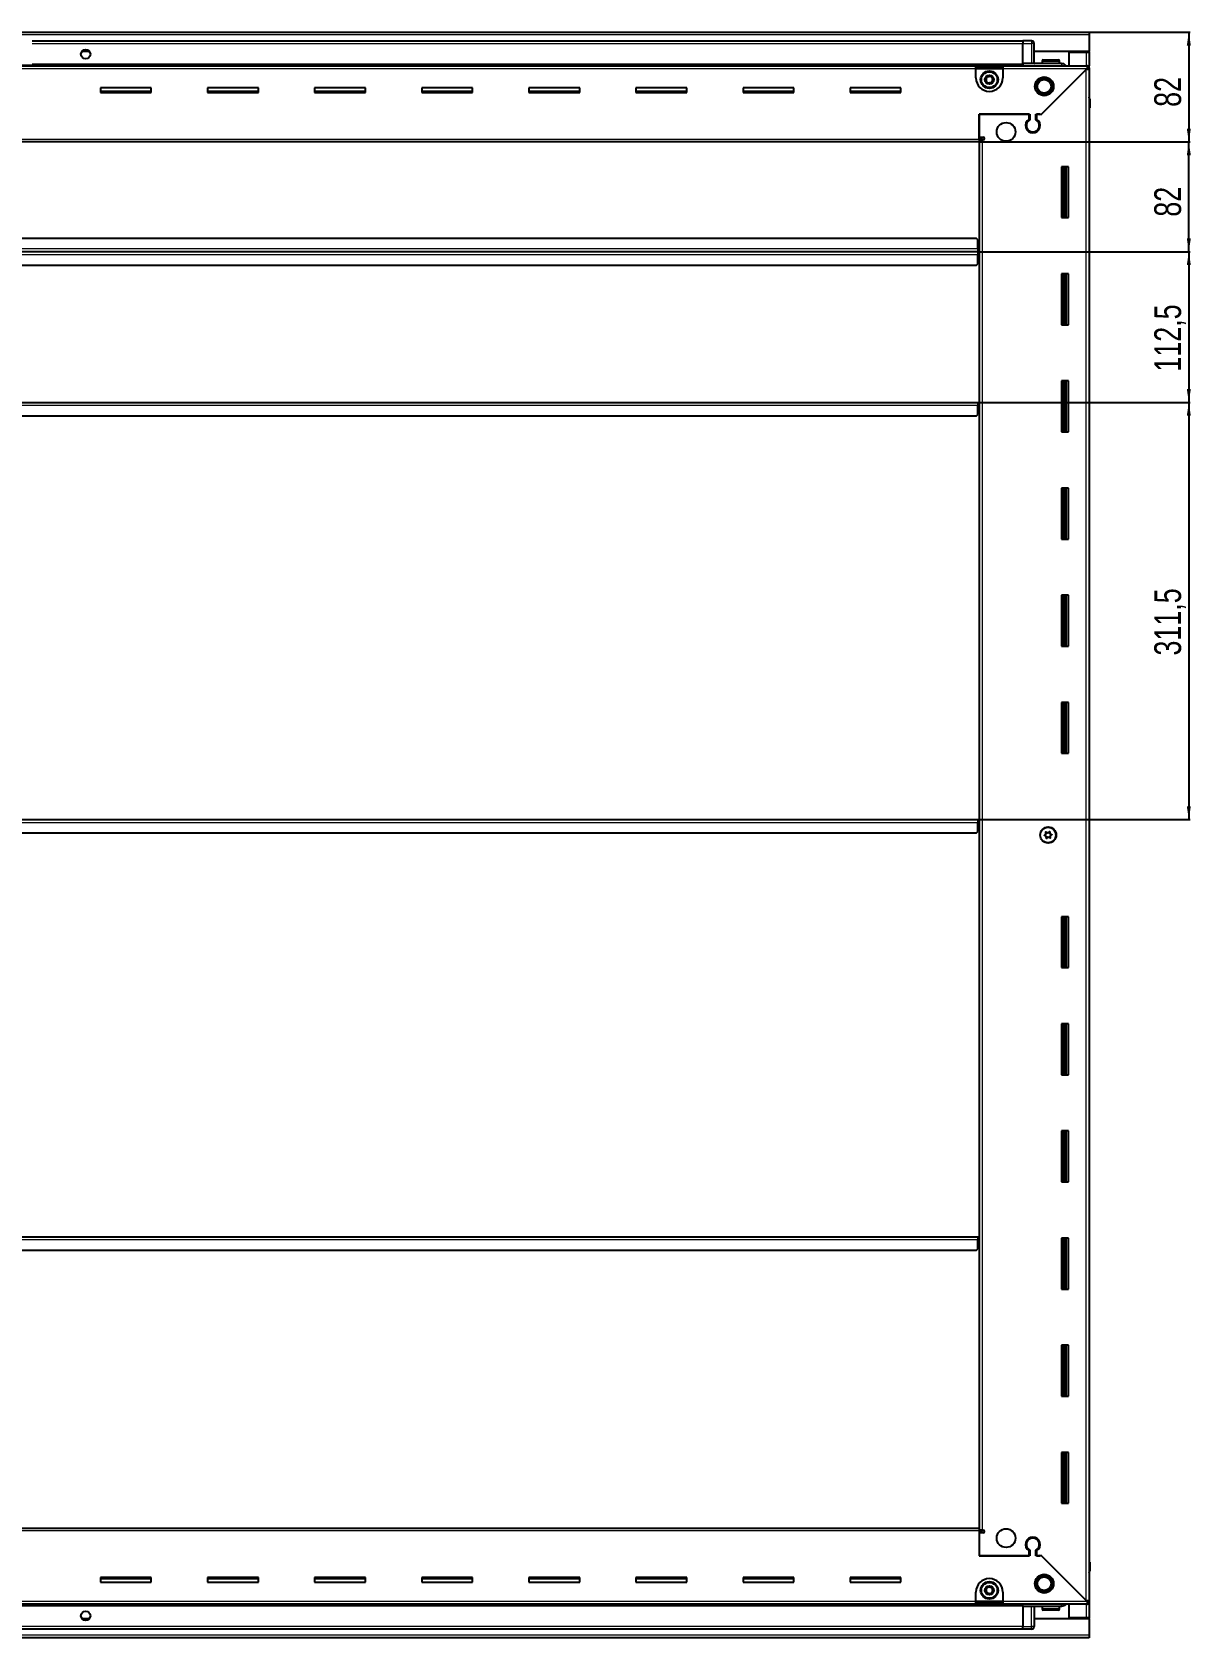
# Model space of a CAD drawing. Header units: millimetres. Extents: x 1132 to 7074, y -1399 to 2260.
# Drawn here: x 6209 to 7074, y 848 to 2047 of the extents above; entities that cross this region are included whole.
import ezdxf

# ---------------------------------------------------------------- set-up
doc = ezdxf.new("R2010")
doc.units = ezdxf.units.MM
doc.layers.add('FORMAT', color=7, linetype='Continuous')
doc.styles.add('SLDTEXTSTYLE0', font='TXT', dxfattribs={"width": 0.75})
doc.dimstyles.new('SLDDIMSTYLE0', dxfattribs={"dimtxt": 20, "dimasz": 10, "dimexe": 0, "dimexo": 0.0625, "dimgap": 5, "dimtad": 2, "dimdec": 1, "dimrnd": 1e-09, "dimzin": 12, "dimdsep": 46, "dimtxsty": 'SLDTEXTSTYLE0', "dimsah": 1, "dimcen": 0.09, "dimadec": 0, "dimazin": 3, "dimtfac": 1, "dimtofl": 0, "dimtmove": 0, "dimatfit": 3, "dimfxl": 0, "dimfrac": 2, "dimtolj": 1, "dimtzin": 12, "dimarcsym": 0})

# ---------------------------------------------------------------- blocks, each defined once
blk = doc.blocks.new('_D_7')
at = {"layer": 'FORMAT'}
for p, q in [((6998.2, 2046.6), (7073.7, 2046.6)), ((7072.7, 2046.6), (7072.7, 1964.6)), ((6916.2, 1964.6), (7073.7, 1964.6))]:
    blk.add_line(p, q, dxfattribs=at)
for points in [[(7072.7, 2046.6), (7071.2, 2036.6), (7074.2, 2036.6)], [(7072.7, 1964.6), (7074.2, 1974.6), (7071.2, 1974.6)]]:
    blk.add_solid(points, dxfattribs=at)
at = {"layer": 'FORMAT', "insert": (7046.9, 1990.8), "char_height": 20, "attachment_point": 1, "rotation": 90, "style": 'SLDTEXTSTYLE0'}
blk.add_mtext('82', dxfattribs=at)
blk = doc.blocks.new('_D_8')
at = {"layer": 'FORMAT'}
for p, q in [((6916.2, 1964.6), (7073.7, 1964.6)), ((7072.7, 1882.6), (7072.7, 1964.6)), ((6915.2, 1882.6), (7073.7, 1882.6))]:
    blk.add_line(p, q, dxfattribs=at)
for points in [[(7072.7, 1964.6), (7071.2, 1954.6), (7074.2, 1954.6)], [(7072.7, 1882.6), (7074.2, 1892.6), (7071.2, 1892.6)]]:
    blk.add_solid(points, dxfattribs=at)
at = {"layer": 'FORMAT', "insert": (7046.9, 1908.8), "char_height": 20, "attachment_point": 1, "rotation": 90, "style": 'SLDTEXTSTYLE0'}
blk.add_mtext('82', dxfattribs=at)
blk = doc.blocks.new('_D_9')
at = {"layer": 'FORMAT'}
for p, q in [((6915.2, 1882.6), (7073.7, 1882.6)), ((7072.7, 1882.6), (7072.7, 1770.1)), ((6915.2, 1770.1), (7073.7, 1770.1))]:
    blk.add_line(p, q, dxfattribs=at)
for points in [[(7072.7, 1882.6), (7071.2, 1872.6), (7074.2, 1872.6)], [(7072.7, 1770.1), (7074.2, 1780.1), (7071.2, 1780.1)]]:
    blk.add_solid(points, dxfattribs=at)
at = {"layer": 'FORMAT', "insert": (7046.9, 1793.1), "char_height": 20, "attachment_point": 1, "rotation": 90, "style": 'SLDTEXTSTYLE0'}
blk.add_mtext('112,5', dxfattribs=at)
blk = doc.blocks.new('_D_10')
at = {"layer": 'FORMAT'}
for p, q in [((6915.2, 1770.1), (7073.7, 1770.1)), ((7072.7, 1770.1), (7072.7, 1458.6)), ((6915.2, 1458.6), (7073.7, 1458.6))]:
    blk.add_line(p, q, dxfattribs=at)
for points in [[(7072.7, 1770.1), (7071.2, 1760.1), (7074.2, 1760.1)], [(7072.7, 1458.6), (7074.2, 1468.6), (7071.2, 1468.6)]]:
    blk.add_solid(points, dxfattribs=at)
at = {"layer": 'FORMAT', "insert": (7046.9, 1581.1), "char_height": 20, "attachment_point": 1, "rotation": 90, "style": 'SLDTEXTSTYLE0'}
blk.add_mtext('311,5', dxfattribs=at)

msp = doc.modelspace()

# ---------------------------------------------------------------- linework, layer by layer
at = {"color": 7, "linetype": 'Continuous', "lineweight": 25}
for p, q in [((5399.21, 2046.6), (6998.21, 2046.6)), ((6948.71, 2039.95), (6208.71, 2039.95)), ((6948.71, 2040.1), (6948.71, 2040.1)), ((6955.21, 2040.1), (6948.71, 2040.1)), ((6955.21, 2040.1), (6948.71, 2040.1)), ((6948.71, 2040.1), (6948.71, 2038.1)), ((6998.21, 2046.6), (6998.21, 2044.5)), ((6998.21, 2044.5), (6998.21, 2032.1)), ((6251.58, 2032.1), (6245.84, 2032.1)), ((6948.71, 2023.1), (6948.71, 2038.1)), ((6957.21, 2038.1), (6957.21, 2038.1)), ((6957.21, 2023.1), (6957.21, 2038.1)), ((6998.21, 2032.1), (6957.21, 2032.1)), ((6983.21, 2021.35), (6983.21, 2031.6)), ((6983.21, 2031.6), (6996.11, 2031.6)), ((6996.11, 2031.6), (6998.21, 2031.6)), ((6996.71, 2031.6), (6996.71, 2032.1)), ((6998.21, 2031.6), (6998.21, 2032.1)), ((6998.21, 2031.6), (6998.21, 2021.35)), ((5448.71, 2021.95), (6948.71, 2021.95)), ((5483.71, 2021.35), (6913.71, 2021.35)), ((6913.71, 2019.25), (6913.71, 2021.35)), ((6913.71, 2021.35), (6933.71, 2021.35)), ((6913.71, 2019.85), (6933.71, 2019.85)), ((6913.71, 2012.35), (6913.71, 2019.25)), ((6933.71, 2021.35), (6997.21, 2021.35)), ((6933.71, 2021.35), (6933.71, 2019.25)), ((6933.71, 2019.25), (6933.71, 2012.35)), ((6948.71, 2023.1), (6948.71, 2022.6)), ((6977.71, 2023.1), (6948.71, 2023.1)), ((6950.21, 2023.04), (6950.21, 2023.1)), ((6996.11, 2018.75), (6962.01, 1984.65)), ((6962.71, 1985.35), (6996.61, 2019.25)), ((6963.21, 2025), (6963.21, 2023.1)), ((6964.01, 2025.8), (6975.41, 2025.8)), ((6976.21, 2023.1), (6976.21, 2025)), ((6996.71, 2019.35), (6998.21, 2019.35)), ((6997.21, 2019.85), (6997.21, 2021.35)), ((6997.21, 2021.35), (6998.21, 2021.35)), ((6997.21, 2019.85), (6998.21, 2019.85)), ((6998.21, 2019.85), (6998.21, 2021.35)), ((6998.21, 2019.85), (6998.21, 2019.35)), ((6998.21, 2019.35), (6998.21, 874.85)), ((6297.71, 2005.1), (6259.71, 2005.1)), ((6259.71, 2005.1), (6259.71, 2001.6)), ((6297.71, 2002.35), (6259.71, 2002.35)), ((6297.71, 2001.6), (6297.71, 2005.1)), ((6377.71, 2005.1), (6339.71, 2005.1)), ((6339.71, 2005.1), (6339.71, 2001.6)), ((6377.71, 2002.35), (6339.71, 2002.35)), ((6377.71, 2001.6), (6377.71, 2005.1)), ((6457.71, 2005.1), (6419.71, 2005.1)), ((6419.71, 2005.1), (6419.71, 2001.6)), ((6457.71, 2002.35), (6419.71, 2002.35)), ((6457.71, 2001.6), (6457.71, 2005.1)), ((6537.71, 2005.1), (6499.71, 2005.1)), ((6499.71, 2005.1), (6499.71, 2001.6)), ((6537.71, 2002.35), (6499.71, 2002.35)), ((6537.71, 2001.6), (6537.71, 2005.1)), ((6617.71, 2005.1), (6579.71, 2005.1)), ((6579.71, 2005.1), (6579.71, 2001.6)), ((6617.71, 2002.35), (6579.71, 2002.35)), ((6617.71, 2001.6), (6617.71, 2005.1)), ((6697.71, 2005.1), (6659.71, 2005.1)), ((6659.71, 2005.1), (6659.71, 2001.6)), ((6697.71, 2002.35), (6659.71, 2002.35)), ((6697.71, 2001.6), (6697.71, 2005.1)), ((6777.71, 2005.1), (6739.71, 2005.1)), ((6739.71, 2005.1), (6739.71, 2001.6)), ((6777.71, 2002.35), (6739.71, 2002.35)), ((6777.71, 2001.6), (6777.71, 2005.1)), ((6857.71, 2005.1), (6819.71, 2005.1)), ((6819.71, 2005.1), (6819.71, 2001.6)), ((6857.71, 2002.35), (6819.71, 2002.35)), ((6857.71, 2001.6), (6857.71, 2005.1)), ((6259.71, 2001.6), (6297.71, 2001.6)), ((6339.71, 2001.6), (6377.71, 2001.6)), ((6419.71, 2001.6), (6457.71, 2001.6)), ((6499.71, 2001.6), (6537.71, 2001.6)), ((6579.71, 2001.6), (6617.71, 2001.6)), ((6659.71, 2001.6), (6697.71, 2001.6)), ((6739.71, 2001.6), (6777.71, 2001.6)), ((6819.71, 2001.6), (6857.71, 2001.6)), ((6998.21, 1997.93), (6998.21, 1997.93)), ((6998.71, 1996.6), (6998.71, 1990.1)), ((6998.71, 1990.1), (6998.71, 1996.6)), ((6916.21, 1985.35), (6953.91, 1985.35)), ((6916.21, 1966.7), (6916.21, 1985.35)), ((6916.21, 1985.35), (6916.21, 1968.1)), ((6953.21, 1985.35), (6916.21, 1985.35)), ((6953.21, 1985.35), (6953.21, 1981.46)), ((6953.91, 1985.35), (6953.91, 1981.07)), ((6958.51, 1985.35), (6962.71, 1985.35)), ((6958.51, 1981.07), (6958.51, 1985.35)), ((6961.31, 1985.35), (6959.21, 1985.35)), ((6959.21, 1981.46), (6959.21, 1985.35)), ((6962.01, 1984.65), (6961.31, 1985.35)), ((6998.21, 1990.1), (6998.71, 1990.1)), ((6998.56, 904.1), (6998.56, 1990.1)), ((6998.71, 1990.1), (6998.71, 1990.1)), ((6998.71, 1990.1), (6998.71, 1990.1)), ((6916.21, 1968.1), (6919.06, 1968.1)), ((6918.21, 1967.1), (6916.21, 1967.1)), ((6916.21, 1966.7), (6916.21, 1964.6)), ((6918.21, 1966.1), (6918.21, 1967.1)), ((6958.21, 1972.49), (6958.21, 1971.73)), ((6916.21, 1964.6), (5481.21, 1964.6)), ((6916.21, 1966.1), (6918.31, 1966.1)), ((6916.21, 1964.6), (6916.21, 929.6)), ((6919.06, 1966.1), (6918.31, 1966.1)), ((6977.71, 1946.1), (6977.71, 1908.1)), ((6982.71, 1946.1), (6977.71, 1946.1)), ((6978.73, 1946.1), (6978.73, 1908.1)), ((6978.77, 1946.1), (6978.77, 1908.1)), ((6980.56, 1946.1), (6980.56, 1908.1)), ((6982.71, 1908.1), (6982.71, 1946.1)), ((6977.71, 1908.1), (6982.71, 1908.1)), ((6915.21, 1882.6), (5482.21, 1882.6)), ((6914.21, 1892.6), (5483.21, 1892.6)), ((6915.21, 1891.6), (6914.21, 1892.6)), ((6915.21, 1884.7), (6915.21, 1891.6)), ((6915.46, 1885.45), (6915.21, 1885.45)), ((6915.21, 1884.7), (6915.21, 1882.6)), ((6915.21, 1882.6), (6915.21, 1880.5)), ((6915.46, 1882.6), (6915.46, 1885.45)), ((6915.46, 1879.75), (6915.46, 1882.6)), ((6916.21, 1882.6), (6915.46, 1882.6)), ((5483.21, 1872.6), (6914.21, 1872.6)), ((6914.21, 1872.6), (6915.21, 1873.6)), ((6915.21, 1873.6), (6915.21, 1880.5)), ((6915.21, 1879.75), (6915.46, 1879.75)), ((6977.71, 1866.1), (6977.71, 1828.1)), ((6982.71, 1866.1), (6977.71, 1866.1)), ((6978.73, 1866.1), (6978.73, 1828.1)), ((6978.77, 1866.1), (6978.77, 1828.1)), ((6980.56, 1866.1), (6980.56, 1828.1)), ((6982.71, 1828.1), (6982.71, 1866.1)), ((6977.71, 1828.1), (6982.71, 1828.1)), ((6977.71, 1786.1), (6977.71, 1748.1)), ((6982.71, 1786.1), (6977.71, 1786.1)), ((6978.73, 1786.1), (6978.73, 1748.1)), ((6978.77, 1786.1), (6978.77, 1748.1)), ((6980.56, 1786.1), (6980.56, 1748.1)), ((6982.71, 1748.1), (6982.71, 1786.1)), ((5482.21, 1770.1), (6915.21, 1770.1)), ((6915.21, 1770.1), (6915.21, 1768)), ((6915.21, 1761.1), (6915.21, 1768)), ((6915.21, 1767.25), (6915.46, 1767.25)), ((6915.46, 1767.25), (6915.46, 1770.1)), ((6915.46, 1770.1), (6916.21, 1770.1)), ((5483.21, 1760.1), (6914.21, 1760.1)), ((6914.21, 1760.1), (6915.21, 1761.1)), ((6977.71, 1748.1), (6982.71, 1748.1)), ((6977.71, 1706.1), (6977.71, 1668.1)), ((6982.71, 1706.1), (6977.71, 1706.1)), ((6978.73, 1706.1), (6978.73, 1668.1)), ((6978.77, 1706.1), (6978.77, 1668.1)), ((6980.56, 1706.1), (6980.56, 1668.1)), ((6982.71, 1668.1), (6982.71, 1706.1)), ((6977.71, 1668.1), (6982.71, 1668.1)), ((6977.71, 1626.1), (6977.71, 1588.1)), ((6982.71, 1626.1), (6977.71, 1626.1)), ((6978.73, 1626.1), (6978.73, 1588.1)), ((6978.77, 1626.1), (6978.77, 1588.1)), ((6980.56, 1626.1), (6980.56, 1588.1)), ((6982.71, 1588.1), (6982.71, 1626.1)), ((6977.71, 1588.1), (6982.71, 1588.1)), ((6977.71, 1546.1), (6977.71, 1508.1)), ((6982.71, 1546.1), (6977.71, 1546.1)), ((6978.73, 1546.1), (6978.73, 1508.1)), ((6978.77, 1546.1), (6978.77, 1508.1)), ((6980.56, 1546.1), (6980.56, 1508.1)), ((6982.71, 1508.1), (6982.71, 1546.1)), ((6977.71, 1508.1), (6982.71, 1508.1)), ((5482.21, 1458.6), (6915.21, 1458.6)), ((6915.21, 1458.6), (6915.21, 1456.5)), ((6915.21, 1449.6), (6915.21, 1456.5)), ((6915.21, 1455.75), (6915.46, 1455.75)), ((6915.46, 1455.75), (6915.46, 1458.6)), ((6915.46, 1458.6), (6916.21, 1458.6)), ((5483.21, 1448.6), (6914.21, 1448.6)), ((6914.21, 1448.6), (6915.21, 1449.6)), ((6977.71, 1386.1), (6977.71, 1348.1)), ((6982.71, 1386.1), (6977.71, 1386.1)), ((6978.73, 1386.1), (6978.73, 1348.1)), ((6978.77, 1386.1), (6978.77, 1348.1)), ((6980.56, 1386.1), (6980.56, 1348.1)), ((6982.71, 1348.1), (6982.71, 1386.1)), ((6977.71, 1348.1), (6982.71, 1348.1)), ((6977.71, 1306.1), (6977.71, 1268.1)), ((6982.71, 1306.1), (6977.71, 1306.1)), ((6978.73, 1306.1), (6978.73, 1268.1)), ((6978.77, 1306.1), (6978.77, 1268.1)), ((6980.56, 1306.1), (6980.56, 1268.1)), ((6982.71, 1268.1), (6982.71, 1306.1)), ((6977.71, 1268.1), (6982.71, 1268.1)), ((6977.71, 1226.1), (6977.71, 1188.1)), ((6982.71, 1226.1), (6977.71, 1226.1)), ((6978.73, 1226.1), (6978.73, 1188.1)), ((6978.77, 1226.1), (6978.77, 1188.1)), ((6980.56, 1226.1), (6980.56, 1188.1)), ((6982.71, 1188.1), (6982.71, 1226.1)), ((6977.71, 1188.1), (6982.71, 1188.1)), ((5482.21, 1147.1), (6915.21, 1147.1)), ((6915.21, 1147.1), (6915.21, 1145)), ((6915.21, 1138.1), (6915.21, 1145)), ((6915.21, 1144.25), (6915.46, 1144.25)), ((6915.46, 1144.25), (6915.46, 1147.1)), ((6915.46, 1147.1), (6916.21, 1147.1)), ((6977.71, 1146.1), (6977.71, 1108.1)), ((6982.71, 1146.1), (6977.71, 1146.1)), ((6978.73, 1146.1), (6978.73, 1108.1)), ((6978.77, 1146.1), (6978.77, 1108.1)), ((6980.56, 1146.1), (6980.56, 1108.1)), ((6982.71, 1108.1), (6982.71, 1146.1)), ((5483.21, 1137.1), (6914.21, 1137.1)), ((6914.21, 1137.1), (6915.21, 1138.1)), ((6977.71, 1108.1), (6982.71, 1108.1)), ((6977.71, 1066.1), (6977.71, 1028.1)), ((6982.71, 1066.1), (6977.71, 1066.1)), ((6978.73, 1066.1), (6978.73, 1028.1)), ((6978.77, 1066.1), (6978.77, 1028.1)), ((6980.56, 1066.1), (6980.56, 1028.1)), ((6982.71, 1028.1), (6982.71, 1066.1)), ((6977.71, 1028.1), (6982.71, 1028.1)), ((6977.71, 986.1), (6977.71, 948.1)), ((6982.71, 986.1), (6977.71, 986.1)), ((6978.73, 986.1), (6978.73, 948.1)), ((6978.77, 986.1), (6978.77, 948.1)), ((6980.56, 986.1), (6980.56, 948.1)), ((6982.71, 948.1), (6982.71, 986.1)), ((6977.71, 948.1), (6982.71, 948.1)), ((5481.21, 929.6), (6916.21, 929.6)), ((6916.21, 929.6), (6916.21, 927.5)), ((6918.31, 928.1), (6916.21, 928.1)), ((6916.21, 927.5), (6916.21, 908.85)), ((6916.21, 927.1), (6918.21, 927.1)), ((6916.21, 926.1), (6916.21, 908.85)), ((6919.06, 926.1), (6916.21, 926.1)), ((6918.21, 927.1), (6918.21, 928.1)), ((6918.31, 928.1), (6919.06, 928.1)), ((6953.21, 912.74), (6953.21, 908.85)), ((6953.91, 913.14), (6953.91, 908.85)), ((6958.21, 922.48), (6958.21, 921.72)), ((6958.51, 908.85), (6958.51, 913.14)), ((6959.21, 908.85), (6959.21, 912.74)), ((6953.91, 908.85), (6916.21, 908.85)), ((6916.21, 908.85), (6953.21, 908.85)), ((6962.71, 908.85), (6958.51, 908.85)), ((6959.21, 908.85), (6961.31, 908.85)), ((6961.31, 908.85), (6962.01, 909.55)), ((6962.01, 909.55), (6996.11, 875.45)), ((6996.61, 874.95), (6962.71, 908.85)), ((6998.21, 904.1), (6998.71, 904.1)), ((6998.71, 904.1), (6998.71, 904.1)), ((6998.71, 897.6), (6998.71, 904.1)), ((6998.71, 904.1), (6998.71, 897.6)), ((6297.71, 892.6), (6259.71, 892.6)), ((6259.71, 892.6), (6259.71, 889.1)), ((6259.71, 891.85), (6297.71, 891.85)), ((6259.71, 889.1), (6297.71, 889.1)), ((6297.71, 889.1), (6297.71, 892.6)), ((6377.71, 892.6), (6339.71, 892.6)), ((6339.71, 892.6), (6339.71, 889.1)), ((6339.71, 891.85), (6377.71, 891.85)), ((6339.71, 889.1), (6377.71, 889.1)), ((6377.71, 889.1), (6377.71, 892.6)), ((6457.71, 892.6), (6419.71, 892.6)), ((6419.71, 892.6), (6419.71, 889.1)), ((6419.71, 891.85), (6457.71, 891.85)), ((6419.71, 889.1), (6457.71, 889.1)), ((6457.71, 889.1), (6457.71, 892.6)), ((6537.71, 892.6), (6499.71, 892.6)), ((6499.71, 892.6), (6499.71, 889.1)), ((6499.71, 891.85), (6537.71, 891.85)), ((6499.71, 889.1), (6537.71, 889.1)), ((6537.71, 889.1), (6537.71, 892.6)), ((6617.71, 892.6), (6579.71, 892.6)), ((6579.71, 892.6), (6579.71, 889.1)), ((6579.71, 891.85), (6617.71, 891.85)), ((6579.71, 889.1), (6617.71, 889.1)), ((6617.71, 889.1), (6617.71, 892.6)), ((6697.71, 892.6), (6659.71, 892.6)), ((6659.71, 892.6), (6659.71, 889.1)), ((6659.71, 891.85), (6697.71, 891.85)), ((6659.71, 889.1), (6697.71, 889.1)), ((6697.71, 889.1), (6697.71, 892.6)), ((6777.71, 892.6), (6739.71, 892.6)), ((6739.71, 892.6), (6739.71, 889.1)), ((6739.71, 891.85), (6777.71, 891.85)), ((6739.71, 889.1), (6777.71, 889.1)), ((6777.71, 889.1), (6777.71, 892.6)), ((6857.71, 892.6), (6819.71, 892.6)), ((6819.71, 892.6), (6819.71, 889.1)), ((6819.71, 891.85), (6857.71, 891.85)), ((6819.71, 889.1), (6857.71, 889.1)), ((6857.71, 889.1), (6857.71, 892.6)), ((6913.71, 874.95), (6913.71, 881.85)), ((6933.71, 881.85), (6933.71, 874.95)), ((6948.71, 872.25), (5448.71, 872.25)), ((6913.71, 872.85), (5483.71, 872.85)), ((6913.71, 872.85), (6913.71, 874.95)), ((6933.71, 874.35), (6913.71, 874.35)), ((6933.71, 872.85), (6913.71, 872.85)), ((6933.71, 874.95), (6933.71, 872.85)), ((6997.21, 872.85), (6933.71, 872.85)), ((6948.71, 871.1), (6948.71, 871.6)), ((6977.71, 871.1), (6948.71, 871.1)), ((6948.71, 871.1), (6948.71, 856.1)), ((6957.21, 871.1), (6957.21, 856.1)), ((6963.21, 871.1), (6963.21, 869.2)), ((6971, 868.4), (6964.01, 868.4)), ((6975.41, 868.4), (6971, 868.4)), ((6976.21, 869.2), (6976.21, 871.1)), ((6983.21, 862.6), (6983.21, 872.85)), ((6996.71, 874.85), (6998.21, 874.85)), ((6997.21, 874.35), (6997.21, 872.85)), ((6998.21, 874.35), (6997.21, 874.35)), ((6998.21, 872.85), (6997.21, 872.85)), ((6998.21, 874.85), (6998.21, 874.35)), ((6998.21, 874.35), (6998.21, 872.85)), ((6998.21, 872.85), (6998.21, 862.6)), ((5448.71, 854.25), (6948.71, 854.25)), ((6245.84, 862.1), (6251.58, 862.1)), ((6948.71, 854.1), (6948.71, 856.1)), ((6948.71, 854.1), (6948.71, 854.1)), ((6955.21, 854.1), (6948.71, 854.1)), ((6948.71, 854.1), (6948.71, 854.1)), ((6955.21, 854.1), (6948.71, 854.1)), ((6956.53, 854.6), (6956.53, 854.6)), ((6957.21, 862.1), (6998.21, 862.1)), ((6996.11, 862.6), (6983.21, 862.6)), ((6998.21, 862.6), (6996.11, 862.6)), ((6996.71, 862.1), (6996.71, 862.6)), ((6998.21, 862.1), (6998.21, 862.6)), ((6998.21, 862.1), (6998.21, 849.7)), ((6998.21, 847.6), (5399.21, 847.6)), ((6998.21, 849.7), (6998.21, 847.6))]:
    msp.add_line(p, q, dxfattribs=at)
at = {"color": 8, "linetype": 'Continuous', "lineweight": 18}
for p, q in [((6998.21, 2044.5), (5399.21, 2044.5)), ((6955.21, 2040.1), (6955.21, 2038.1)), ((6948.71, 2037.95), (6208.71, 2037.95)), ((6948.71, 2038.1), (6955.21, 2038.1)), ((6957.21, 2038.1), (6955.21, 2038.1)), ((6955.21, 2038.1), (6955.21, 2023.1)), ((6996.11, 2032.1), (6996.11, 2031.6)), ((6996.11, 2031.6), (6996.11, 2021.35)), ((6948.71, 2021.37), (5448.71, 2021.37)), ((6913.71, 2019.25), (5483.71, 2019.25)), ((6948.71, 2022.6), (6208.71, 2022.6)), ((6913.71, 2019.25), (6933.71, 2019.25)), ((6996.61, 2019.25), (6933.71, 2019.25)), ((6963.21, 2025), (6976.21, 2025)), ((6996.11, 875.45), (6996.11, 2018.75)), ((6998.21, 1996.6), (6998.71, 1996.6)), ((5481.21, 1966.7), (6916.21, 1966.7)), ((6918.31, 1966.1), (6918.31, 928.1)), ((6979.97, 1908.1), (6979.97, 1946.1)), ((6981.21, 1908.1), (6981.21, 1946.1)), ((6915.21, 1884.7), (5482.21, 1884.7)), ((5482.21, 1880.5), (6915.21, 1880.5)), ((6979.97, 1828.1), (6979.97, 1866.1)), ((6981.21, 1828.1), (6981.21, 1866.1)), ((6979.97, 1748.1), (6979.97, 1786.1)), ((6981.21, 1748.1), (6981.21, 1786.1)), ((5482.21, 1768), (6915.21, 1768)), ((6979.97, 1668.1), (6979.97, 1706.1)), ((6981.21, 1668.1), (6981.21, 1706.1)), ((6979.97, 1588.1), (6979.97, 1626.1)), ((6981.21, 1588.1), (6981.21, 1626.1)), ((6979.97, 1508.1), (6979.97, 1546.1)), ((6981.21, 1508.1), (6981.21, 1546.1)), ((5482.21, 1456.5), (6915.21, 1456.5)), ((6979.97, 1348.1), (6979.97, 1386.1)), ((6981.21, 1348.1), (6981.21, 1386.1)), ((6979.97, 1268.1), (6979.97, 1306.1)), ((6981.21, 1268.1), (6981.21, 1306.1)), ((6979.97, 1188.1), (6979.97, 1226.1)), ((6981.21, 1188.1), (6981.21, 1226.1)), ((5482.21, 1145), (6915.21, 1145)), ((6979.97, 1108.1), (6979.97, 1146.1)), ((6981.21, 1108.1), (6981.21, 1146.1)), ((6979.97, 1028.1), (6979.97, 1066.1)), ((6981.21, 1028.1), (6981.21, 1066.1)), ((6979.97, 948.1), (6979.97, 986.1)), ((6981.21, 948.1), (6981.21, 986.1)), ((6916.21, 927.5), (5481.21, 927.5)), ((6998.21, 897.6), (6998.71, 897.6)), ((5448.71, 872.84), (6948.71, 872.84)), ((5448.71, 871.6), (6948.71, 871.6)), ((5483.71, 874.95), (6913.71, 874.95)), ((6933.71, 874.95), (6913.71, 874.95)), ((6933.71, 874.95), (6996.61, 874.95)), ((6955.21, 856.1), (6955.21, 871.1)), ((6971.18, 869.2), (6963.21, 869.2)), ((6976.21, 869.2), (6971.18, 869.2)), ((6996.11, 872.85), (6996.11, 862.6)), ((5448.71, 856.25), (6948.71, 856.25)), ((6948.71, 856.1), (6955.21, 856.1)), ((6957.21, 856.1), (6955.21, 856.1)), ((6955.21, 854.1), (6955.21, 856.1)), ((6996.11, 862.6), (6996.11, 862.1)), ((6998.21, 849.7), (5399.21, 849.7))]:
    msp.add_line(p, q, dxfattribs=at)
at = {"color": 7, "linetype": 'Continuous', "lineweight": 25}
for centre, radius in [((6248.71, 2030.1), 3.5), ((6923.71, 2011.1), 6.5), ((6923.71, 2011.1), 3.46), ((6964.71, 2006.1), 7), ((6964.71, 2006.1), 6.02), ((6964.71, 2006.1), 5.1), ((6936.21, 1972.1), 7), ((6967.71, 1447.1), 6), ((6967.56, 1447.1), 5.79), ((6967.56, 1447.1), 1.85), ((6936.21, 922.1), 7), ((6923.71, 883.1), 6.5), ((6964.71, 888.1), 7), ((6964.71, 888.1), 6.03), ((6964.71, 888.1), 5.1), ((6923.71, 883.1), 3.46), ((6248.71, 864.1), 3.5)]:
    msp.add_circle(centre, radius, dxfattribs=at)
at = {"color": 8, "linetype": 'Continuous', "lineweight": 18}
for centre in [(6923.71, 2011.1), (6923.71, 883.1)]:
    msp.add_circle(centre, 5.7, dxfattribs=at)
at = {"color": 7, "linetype": 'Continuous', "lineweight": 25}
for centre, radius, start, end in [((6955.21, 2038.1), 2, 0, 90), ((6955.21, 2038.1), 2, 0, 90), ((6957.41, 2023.3), 0.2, 180, 270), ((6964.01, 2025), 0.8, 90, 180), ((6975.41, 2025), 0.8, 0, 90), ((6923.71, 2012.35), 10, 180, 270), ((6923.71, 2011.1), 2.5, 160.11158, 220.11158), ((6923.71, 2011.1), 2.5, 100.11158, 160.11158), ((6923.71, 2011.1), 2.5, 220.11158, 280.11158), ((6923.71, 2011.1), 2.5, 40.11158, 100.11158), ((6923.71, 2012.35), 10, 270, 0), ((6923.71, 2011.1), 2.5, 280.11158, 340.11158), ((6923.71, 2011.1), 2.5, 340.11158, 40.11158), ((6996.71, 1996.6), 2, 33.78451, 41.40962), ((6996.71, 1996.6), 2, 0, 41.40962), ((6996.71, 1996.6), 2, 0, 19.56674), ((6956.21, 1976.85), 5.5, 123.05573, 56.94427), ((6956.21, 1976.85), 4.8, 118.63099, 61.36901), ((6919.06, 1967.1), 1, 270, 90), ((6919.06, 927.1), 1, 270, 90), ((6956.21, 917.35), 5.5, 303.05573, 236.94427), ((6956.21, 917.35), 4.8, 298.63099, 241.36901), ((6923.71, 881.85), 10, 90, 180), ((6923.71, 881.85), 10, 0, 90), ((6996.71, 897.6), 2, 318.59038, 0), ((6923.71, 883.1), 2.5, 147.04236, 207.04236), ((6923.71, 883.1), 2.5, 207.04236, 267.04236), ((6923.71, 883.1), 2.5, 87.04236, 147.04236), ((6923.71, 883.1), 2.5, 267.04236, 327.04236), ((6923.71, 883.1), 2.5, 27.04236, 87.04236), ((6923.71, 883.1), 2.5, 327.04236, 27.04236), ((6957.41, 870.9), 0.2, 90, 180), ((6964.01, 869.2), 0.8, 180, 270), ((6975.41, 869.2), 0.8, 270, 360), ((6955.21, 856.1), 2, 270, 0)]:
    msp.add_arc(centre, radius, start, end, dxfattribs=at)
for points, knots in [([(6948.71, 2023.1), (6948.71, 2023.07), (6948.71, 2022.99), (6948.71, 2022.37), (6948.71, 2021.81), (6948.71, 2021.44), (6948.71, 2021.43)], [0, 0, 0, 0, 0.3302662, 0.6605324, 0.9907986, 1, 1, 1, 1]), ([(6980.92, 2021.35), (6980.8, 2021.55), (6980.42, 2022.2), (6979.26, 2022.91), (6978.23, 2023.04), (6977.71, 2023.1)], [0, 0, 0, 0, 0.1822499, 0.5911249, 1, 1, 1, 1]), ([(6996.11, 2018.75), (6996.36, 2018.8), (6996.86, 2018.89), (6997.5, 2019.02), (6997.96, 2019.15), (6998.18, 2019.27), (6998.2, 2019.33), (6998.21, 2019.35)], [0, 0, 0, 0, 0.2302553, 0.4485219, 0.6667858, 0.8850496, 1, 1, 1, 1]), ([(6997.21, 2021.35), (6997.16, 2021.33), (6997.07, 2021.28), (6996.94, 2020.88), (6996.81, 2020.32), (6996.7, 2019.75), (6996.63, 2019.38), (6996.61, 2019.25)], [0, 0, 0, 0, 0.2302553, 0.4485219, 0.6667858, 0.8850496, 1, 1, 1, 1]), ([(6920.87, 2010.6), (6920.91, 2010.72), (6921.11, 2011.28), (6921.45, 2012.21), (6921.73, 2012.99), (6921.85, 2013.31)], [0, 0, 0, 0, 0.13312467, 0.63709944, 1, 1, 1, 1]), ([(6922.73, 2008.39), (6922.39, 2008.78), (6921.77, 2009.52), (6921.15, 2010.26), (6920.87, 2010.6)], [0, 0, 0, 0, 0.53468586, 1, 1, 1, 1]), ([(6921.85, 2013.31), (6922.36, 2013.4), (6923.31, 2013.57), (6924.25, 2013.74), (6924.69, 2013.82)], [0, 0, 0, 0, 0.5346859, 1, 1, 1, 1]), ([(6925.57, 2008.9), (6925.06, 2008.81), (6924.11, 2008.64), (6923.17, 2008.47), (6922.73, 2008.39)], [0, 0, 0, 0, 0.5346859, 1, 1, 1, 1]), ([(6924.69, 2013.82), (6925.02, 2013.42), (6925.64, 2012.69), (6926.26, 2011.95), (6926.55, 2011.61)], [0, 0, 0, 0, 0.5346859, 1, 1, 1, 1]), ([(6926.55, 2011.61), (6926.43, 2011.29), (6926.15, 2010.51), (6925.81, 2009.58), (6925.61, 2009.01), (6925.57, 2008.9)], [0, 0, 0, 0, 0.3629006, 0.8668753, 1, 1, 1, 1]), ([(6965.92, 1449.38), (6965.91, 1449.37), (6965.89, 1449.35), (6965.88, 1449.29), (6965.87, 1449.15), (6965.93, 1448.76), (6966.01, 1448.23), (6965.77, 1447.64), (6965.37, 1447.31), (6965.04, 1447.1), (6964.85, 1446.96), (6964.79, 1446.89), (6964.77, 1446.85), (6964.77, 1446.81), (6964.79, 1446.78), (6964.83, 1446.73), (6965.07, 1446.61), (6965.52, 1446.45), (6966.12, 1446.07), (6966.29, 1445.38), (6966.3, 1444.9), (6966.34, 1444.64), (6966.38, 1444.58), (6966.4, 1444.55), (6966.43, 1444.54), (6966.47, 1444.55), (6966.51, 1444.56), (6966.58, 1444.59), (6966.77, 1444.72), (6967.06, 1444.96), (6967.5, 1445.24), (6968.13, 1445.27), (6968.62, 1445.03), (6968.97, 1444.86), (6969.11, 1444.81), (6969.17, 1444.82), (6969.2, 1444.83), (6969.22, 1444.86), (6969.24, 1444.92), (6969.24, 1445.06), (6969.19, 1445.44), (6969.11, 1445.98), (6969.35, 1446.57), (6969.75, 1446.89), (6970.08, 1447.11), (6970.27, 1447.25), (6970.33, 1447.32), (6970.35, 1447.36), (6970.35, 1447.4), (6970.33, 1447.42), (6970.28, 1447.48), (6970.05, 1447.6), (6969.6, 1447.76), (6969, 1448.14), (6968.83, 1448.83), (6968.82, 1449.31), (6968.78, 1449.57), (6968.74, 1449.63), (6968.72, 1449.65), (6968.69, 1449.67), (6968.65, 1449.66), (6968.61, 1449.65), (6968.54, 1449.61), (6968.35, 1449.48), (6968.05, 1449.25), (6967.62, 1448.97), (6966.98, 1448.93), (6966.5, 1449.18), (6966.15, 1449.35), (6966.01, 1449.39), (6965.95, 1449.39), (6965.93, 1449.38), (6965.92, 1449.38)], [0, 0, 0, 0, 0.0020087, 0.00442, 0.0093647, 0.0255282, 0.0677053, 0.0957862, 0.1246456, 0.1503415, 0.1605194, 0.1633943, 0.1656965, 0.1672448, 0.1688741, 0.1707699, 0.1786058, 0.2119941, 0.2499945, 0.2879948, 0.3213831, 0.329219, 0.3311148, 0.3327441, 0.3342924, 0.3362166, 0.3385353, 0.3413178, 0.349662, 0.3753578, 0.4042173, 0.4322982, 0.4744753, 0.4906388, 0.4966691, 0.49844, 0.5, 0.5020087, 0.50442, 0.5093647, 0.5255282, 0.5677053, 0.5957862, 0.6246456, 0.6503415, 0.6605194, 0.6633943, 0.6656965, 0.6672448, 0.6688741, 0.6707699, 0.6786058, 0.7119941, 0.7499945, 0.7879948, 0.8213831, 0.829219, 0.8311148, 0.8327441, 0.8342924, 0.8362166, 0.8385353, 0.8413178, 0.849662, 0.8753578, 0.9042173, 0.9322982, 0.9744753, 0.9906388, 0.9966691, 0.99844, 1, 1, 1, 1]), ([(6920.83, 883.25), (6921.11, 883.69), (6921.63, 884.5), (6922.15, 885.3), (6922.4, 885.68)], [0, 0, 0, 0, 0.5346859, 1, 1, 1, 1]), ([(6922.14, 880.68), (6921.9, 881.14), (6921.47, 882), (6921.03, 882.86), (6920.83, 883.25)], [0, 0, 0, 0, 0.53468586, 1, 1, 1, 1]), ([(6925.02, 880.53), (6924.68, 880.55), (6923.86, 880.59), (6922.86, 880.64), (6922.26, 880.68), (6922.14, 880.68)], [0, 0, 0, 0, 0.3629006, 0.8668753, 1, 1, 1, 1]), ([(6922.4, 885.68), (6922.52, 885.67), (6923.12, 885.64), (6924.11, 885.59), (6924.94, 885.54), (6925.28, 885.53)], [0, 0, 0, 0, 0.13312467, 0.63709944, 1, 1, 1, 1]), ([(6926.59, 882.96), (6926.31, 882.52), (6925.79, 881.71), (6925.26, 880.91), (6925.02, 880.53)], [0, 0, 0, 0, 0.5346859, 1, 1, 1, 1]), ([(6925.28, 885.53), (6925.51, 885.07), (6925.95, 884.21), (6926.39, 883.35), (6926.59, 882.96)], [0, 0, 0, 0, 0.5346859, 1, 1, 1, 1]), ([(6998.21, 874.85), (6998.18, 874.9), (6998.13, 874.99), (6997.74, 875.12), (6997.18, 875.25), (6996.6, 875.37), (6996.23, 875.43), (6996.11, 875.45)], [0, 0, 0, 0, 0.2302553, 0.4485219, 0.6667858, 0.8850496, 1, 1, 1, 1]), ([(6948.71, 871.1), (6948.71, 871.14), (6948.71, 871.22), (6948.71, 871.84), (6948.71, 872.41), (6948.71, 872.81), (6948.71, 872.84)], [0, 0, 0, 0, 0.32427882, 0.64855764, 0.97283646, 1, 1, 1, 1]), ([(6980.92, 872.85), (6980.8, 872.65), (6980.42, 872.01), (6979.26, 871.3), (6978.23, 871.17), (6977.71, 871.1)], [0, 0, 0, 0, 0.1822499, 0.5911249, 1, 1, 1, 1]), ([(6996.61, 874.95), (6996.66, 874.7), (6996.74, 874.21), (6996.88, 873.57), (6997.01, 873.1), (6997.12, 872.88), (6997.19, 872.86), (6997.21, 872.85)], [0, 0, 0, 0, 0.2302553, 0.4485219, 0.6667858, 0.8850496, 1, 1, 1, 1])]:
    msp.add_open_spline(points, degree=3, knots=knots, dxfattribs=at)
at = {"color": 8, "linetype": 'Continuous', "lineweight": 18}
for points, knots in [([(6977.71, 2023.1), (6977.71, 2023.06), (6977.71, 2022.99), (6977.71, 2022.55), (6977.71, 2022.09), (6977.71, 2021.68), (6977.71, 2021.41), (6977.71, 2021.35)], [0, 0, 0, 0, 0.3597529, 0.5534142, 0.7511852, 0.9489563, 1, 1, 1, 1]), ([(6977.71, 871.1), (6977.71, 871.15), (6977.71, 871.22), (6977.71, 871.66), (6977.71, 872.11), (6977.71, 872.53), (6977.71, 872.8), (6977.71, 872.85)], [0, 0, 0, 0, 0.35975288, 0.55341416, 0.75118521, 0.94895626, 1, 1, 1, 1])]:
    msp.add_open_spline(points, degree=3, knots=knots, dxfattribs=at)
at = {"color": 7, "linetype": 'Continuous', "lineweight": 25}
for points in [[(6996.11, 2018.75), (6996.19, 2018.8), (6996.34, 2018.9), (6996.54, 2019.05), (6996.68, 2019.2), (6996.7, 2019.3), (6996.71, 2019.35)], [(6997.21, 2019.85), (6997.16, 2019.85), (6997.06, 2019.83), (6996.91, 2019.69), (6996.76, 2019.49), (6996.66, 2019.33), (6996.61, 2019.25)], [(6996.71, 874.85), (6996.7, 874.9), (6996.68, 875), (6996.54, 875.15), (6996.34, 875.3), (6996.19, 875.4), (6996.11, 875.45)], [(6996.61, 874.95), (6996.66, 874.88), (6996.76, 874.72), (6996.91, 874.52), (6997.06, 874.38), (6997.16, 874.36), (6997.21, 874.35)]]:
    msp.add_open_spline(points, degree=3, dxfattribs=at)

# ---------------------------------------------------------------- dimensions: what is measured, and where the dimension line sits
at = {"layer": 'FORMAT'}
for base, p1, p2, picture, middle in [((7072.71, 1964.6), (6998.21, 2046.6), (6916.21, 1964.6), '_D_7', (7072.71, 2005.6)), ((7072.71, 1964.6), (6915.21, 1882.6), (6916.21, 1964.6), '_D_8', (7072.71, 1923.6)), ((7072.71, 1770.1), (6915.21, 1882.6), (6915.21, 1770.1), '_D_9', (7072.71, 1826.35)), ((7072.71, 1458.6), (6915.21, 1770.1), (6915.21, 1458.6), '_D_10', (7072.71, 1614.35))]:
    dim = msp.add_linear_dim(base=base, p1=p1, p2=p2, angle=90, dimstyle='SLDDIMSTYLE0', dxfattribs=at)
    dim.commit()
    dim.dimension.update_dxf_attribs({"geometry": picture, "text_midpoint": middle, "dimtype": 160})

doc.saveas('drawing.dxf')
